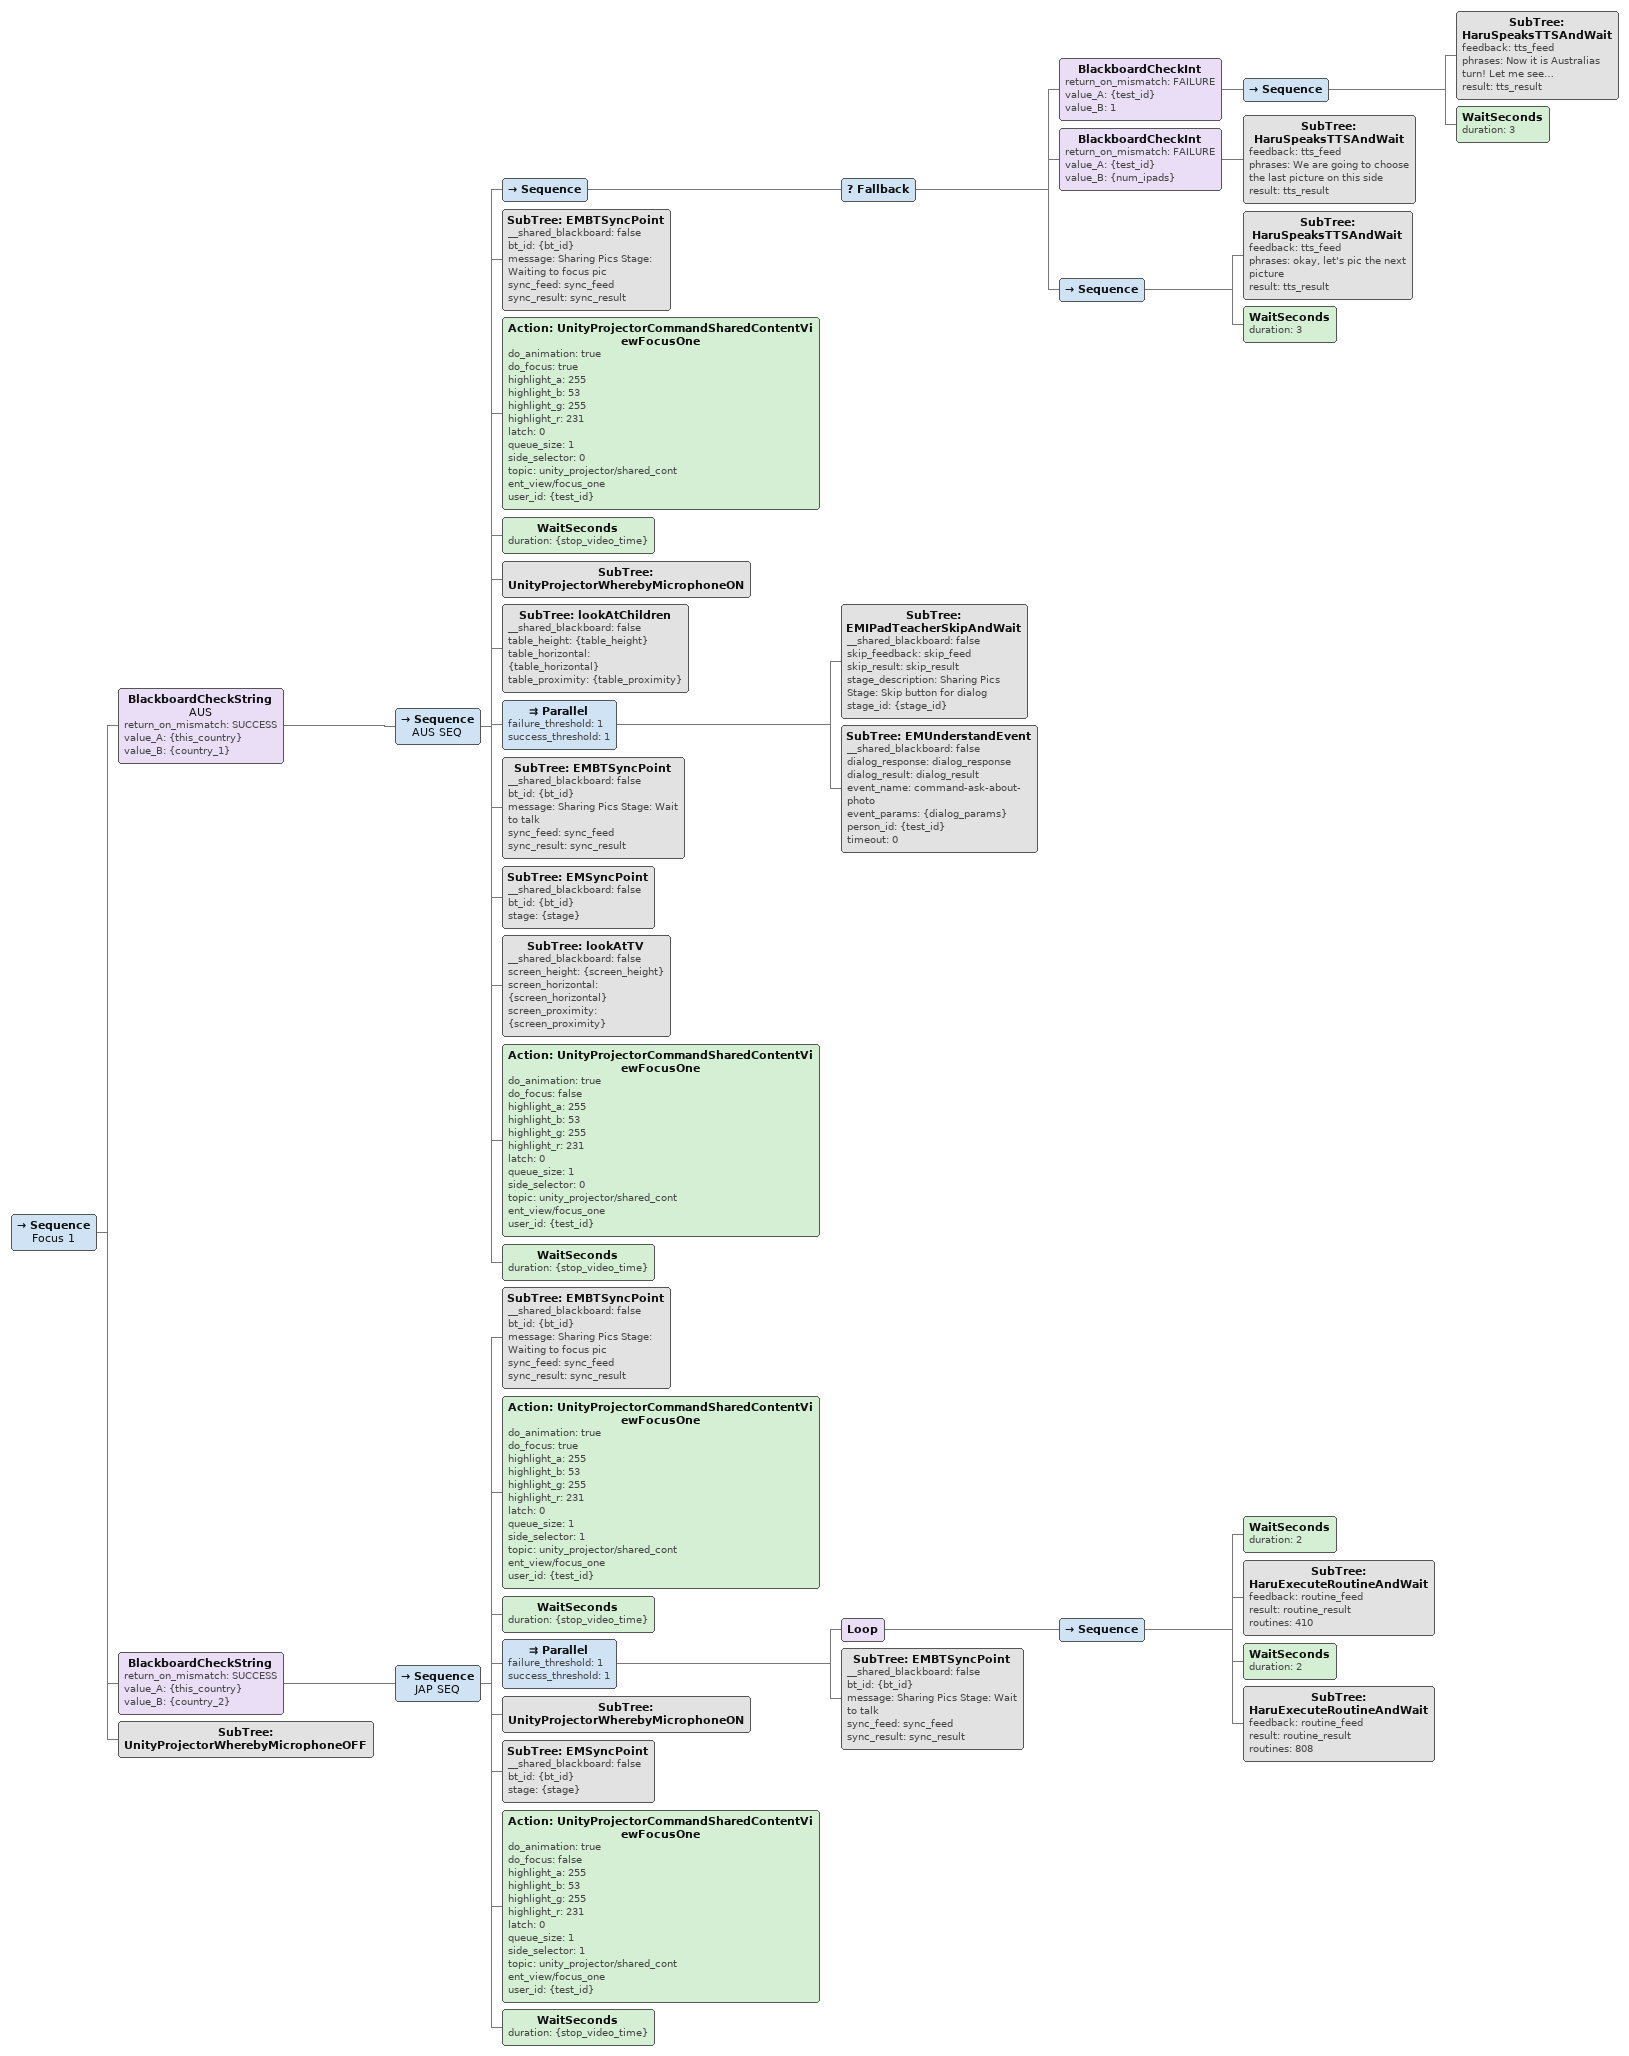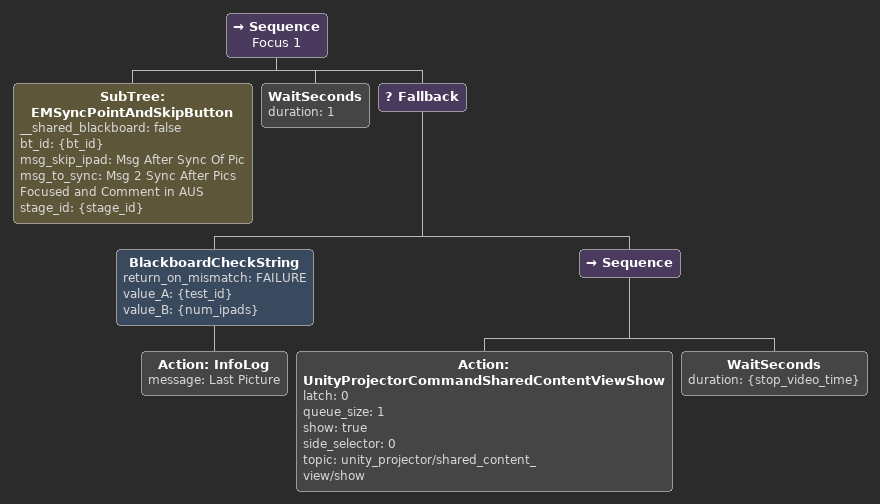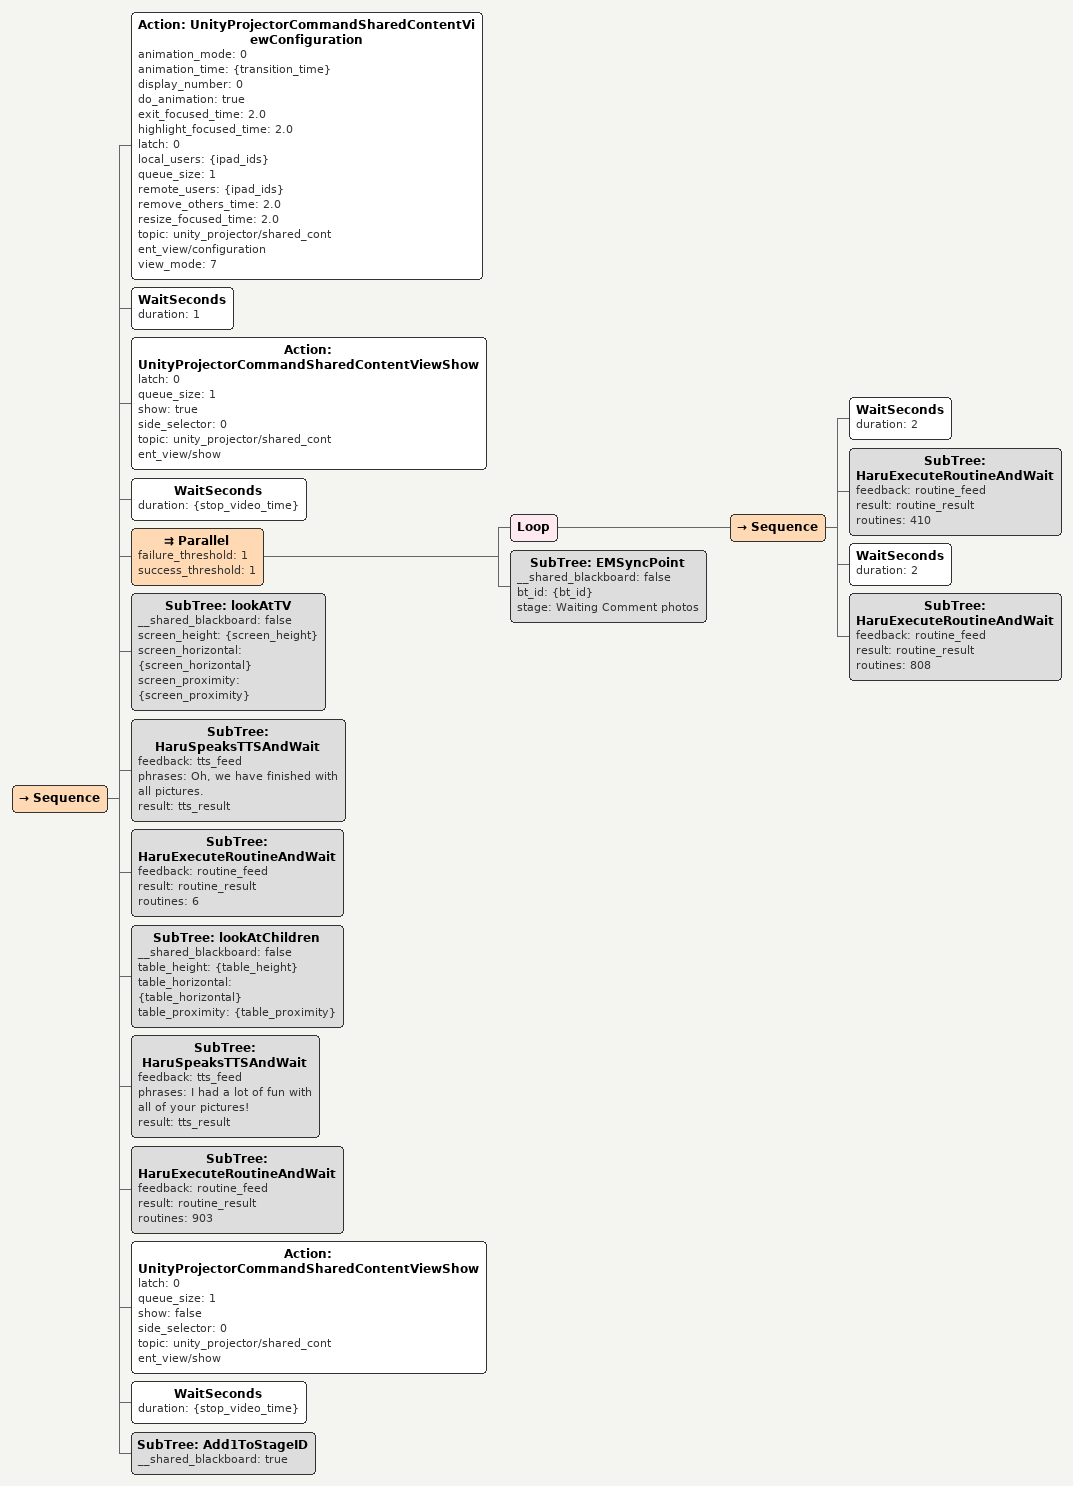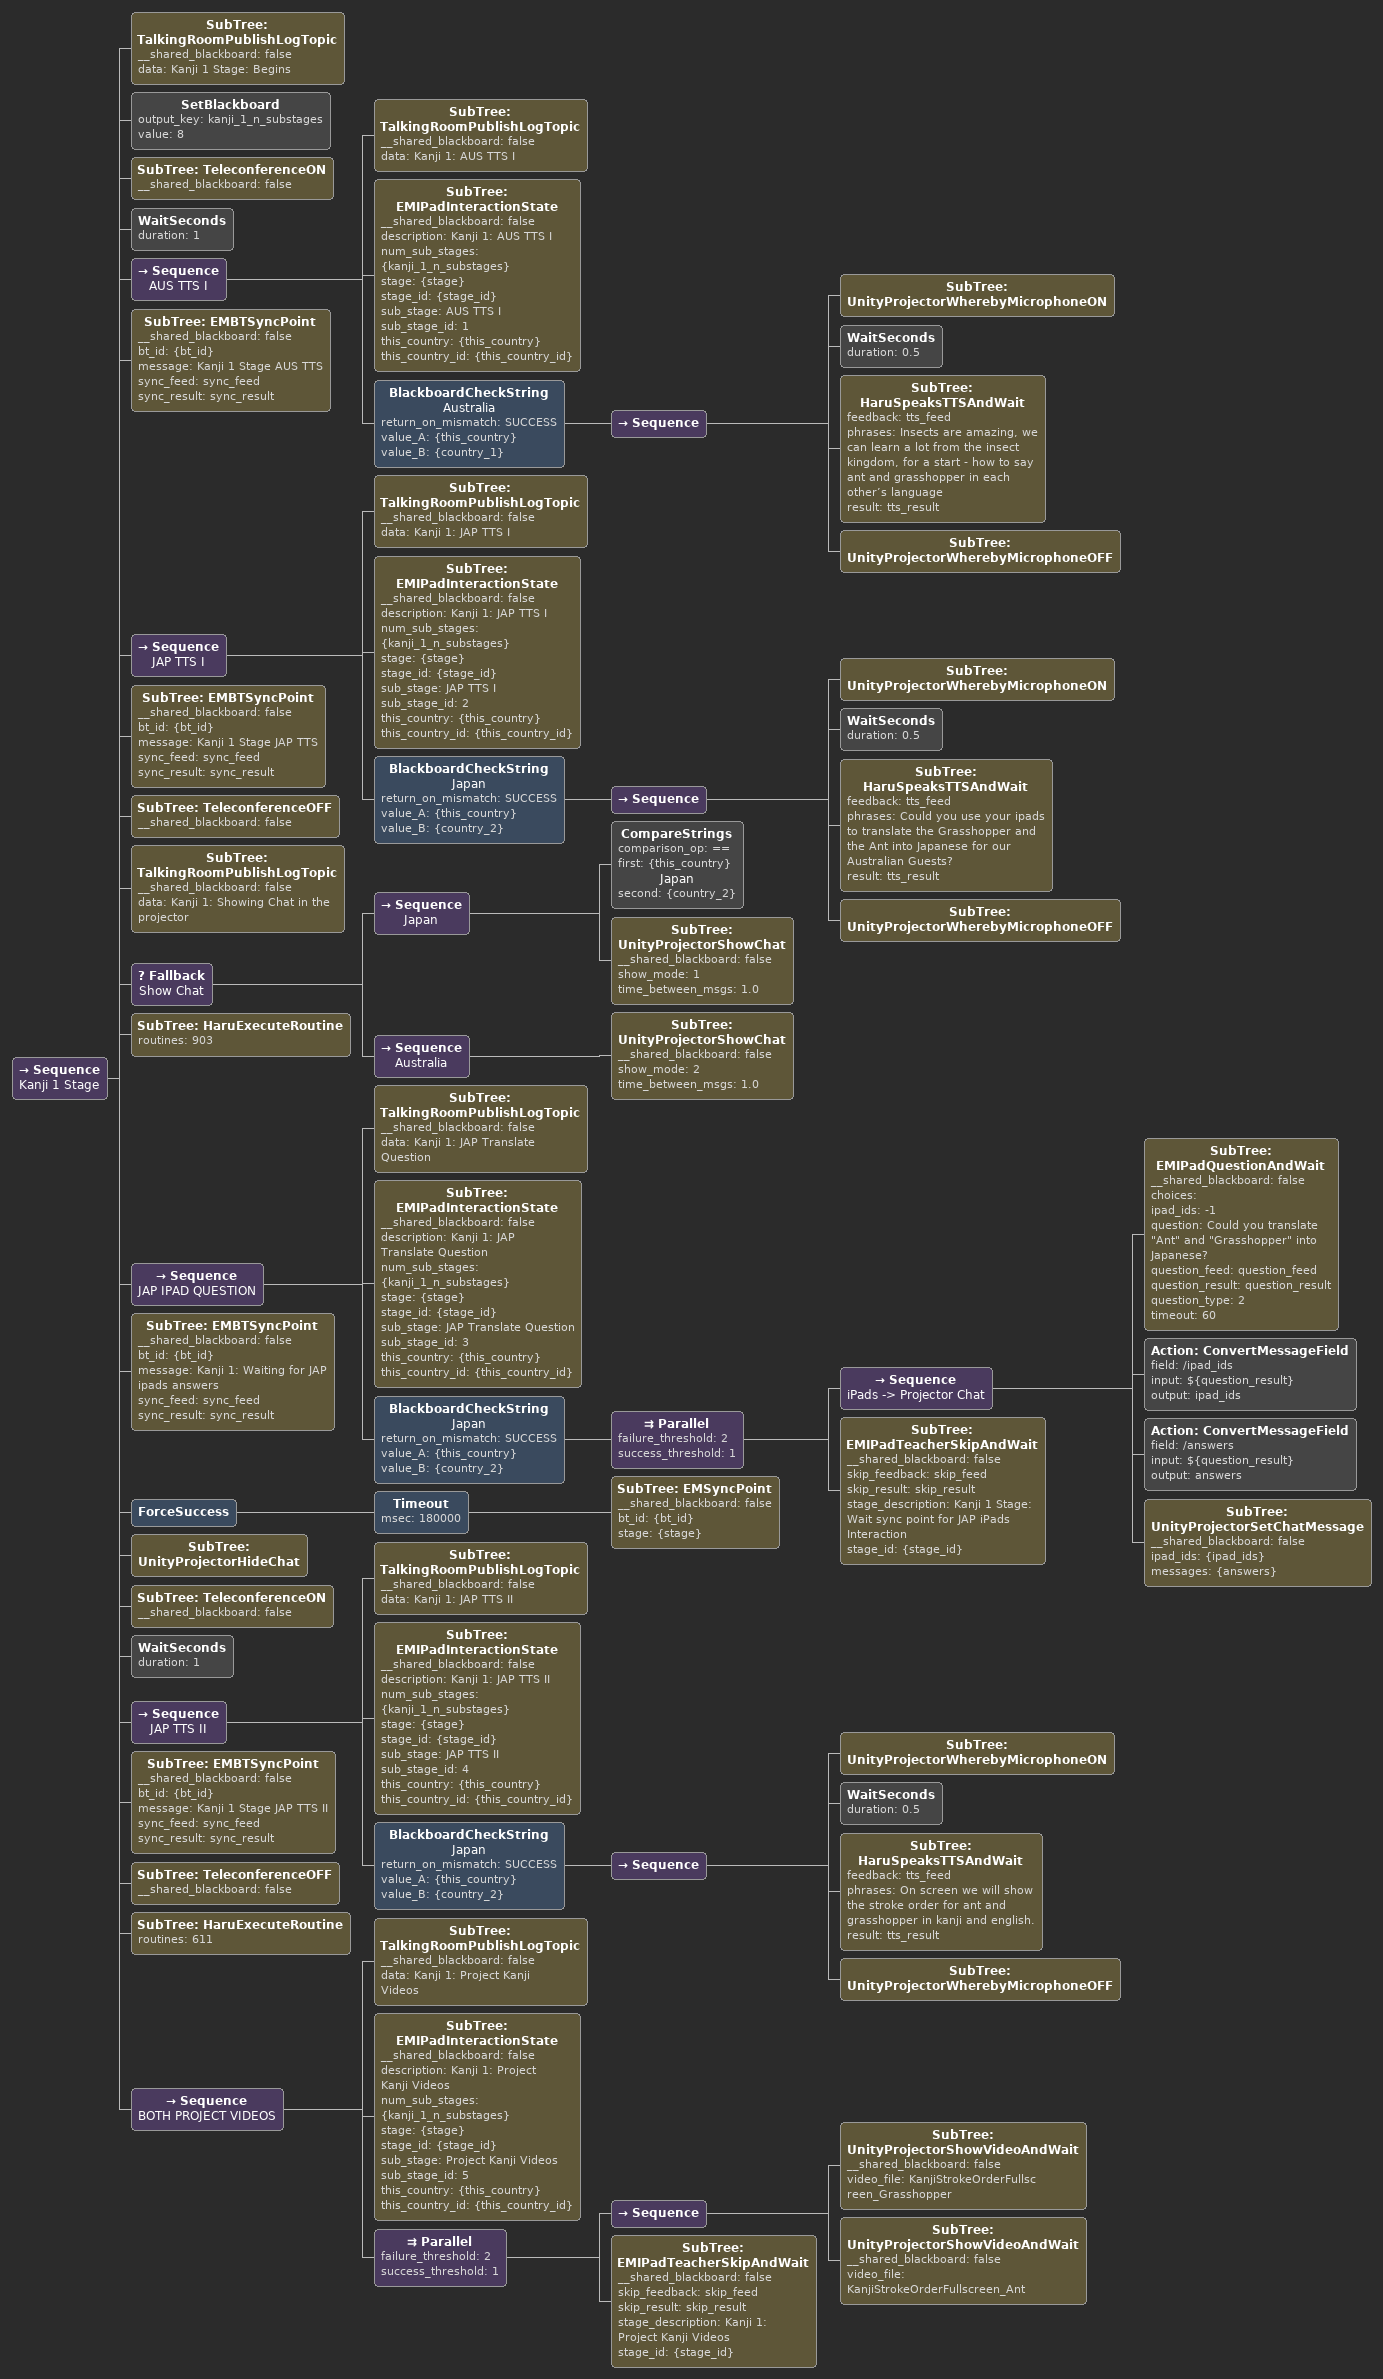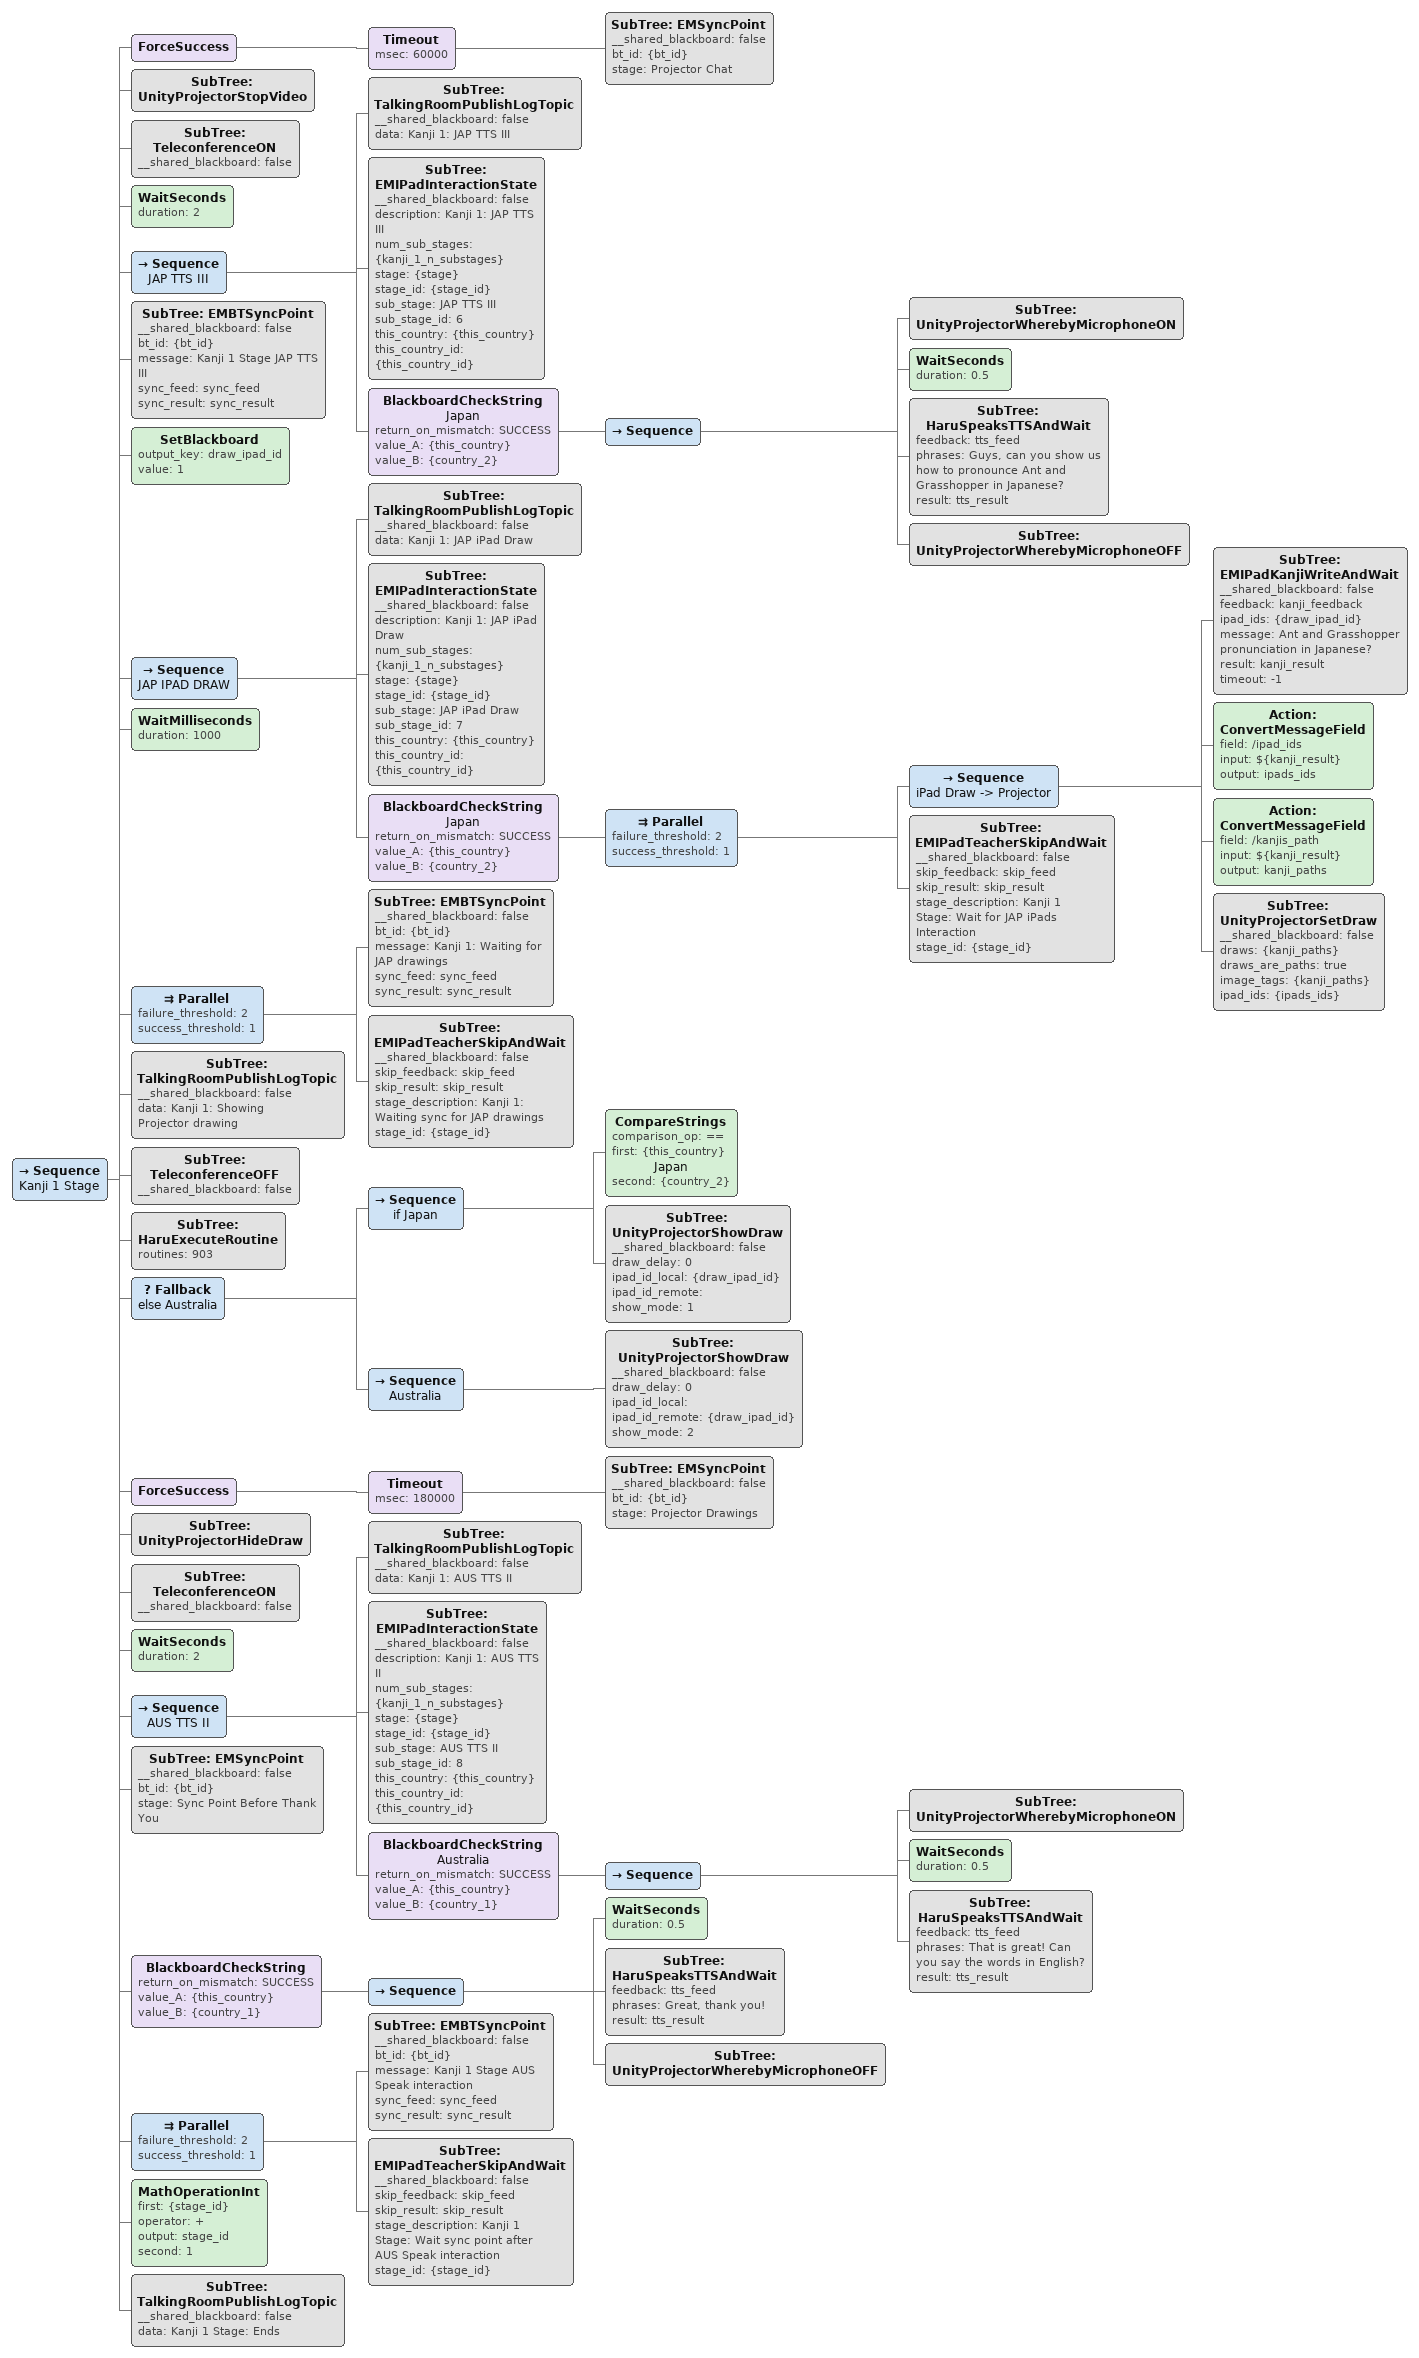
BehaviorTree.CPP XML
<Sequence name="Focus 1">
    <BlackboardCheckString name="AUS" return_on_mismatch="SUCCESS" value_A="{this_country}" value_B="{country_1}">
        <Sequence name="AUS SEQ">
            <Sequence>
                <Fallback>
                    <BlackboardCheckInt return_on_mismatch="FAILURE" value_A="{test_id}" value_B="1">
                        <Sequence>
                            <SubTree ID="HaruSpeaksTTSAndWait" feedback="tts_feed" phrases="Now it is Australias turn! Let me see…" result="tts_result"/>
                            <WaitSeconds duration="3"/>
                        </Sequence>
                    </BlackboardCheckInt>
                    <BlackboardCheckInt return_on_mismatch="FAILURE" value_A="{test_id}" value_B="{num_ipads}">
                        <SubTree ID="HaruSpeaksTTSAndWait" feedback="tts_feed" phrases="We are going to choose the last picture on this side" result="tts_result"/>
                    </BlackboardCheckInt>
                    <Sequence>
                        <SubTree ID="HaruSpeaksTTSAndWait" feedback="tts_feed" phrases="okay, let's pic the next picture" result="tts_result"/>
                        <WaitSeconds duration="3"/>
                    </Sequence>
                </Fallback>
            </Sequence>
            <SubTree ID="EMBTSyncPoint" __shared_blackboard="false" bt_id="{bt_id}" message="Sharing Pics Stage: Waiting to focus pic" sync_feed="sync_feed" sync_result="sync_result"/>
            <Action ID="UnityProjectorCommandSharedContentViewFocusOne" do_animation="true" do_focus="true" highlight_a="255" highlight_b="53" highlight_g="255" highlight_r="231" latch="0" queue_size="1" side_selector="0" topic="unity_projector/shared_content_view/focus_one" user_id="{test_id}"/>
            <WaitSeconds duration="{stop_video_time}"/>
            <SubTree ID="UnityProjectorWherebyMicrophoneON"/>
            <SubTree ID="lookAtChildren" __shared_blackboard="false" table_height="{table_height}" table_horizontal="{table_horizontal}" table_proximity="{table_proximity}"/>
            <Parallel failure_threshold="1" success_threshold="1">
                <SubTree ID="EMIPadTeacherSkipAndWait" __shared_blackboard="false" skip_feedback="skip_feed" skip_result="skip_result" stage_description="Sharing Pics Stage: Skip button for dialog" stage_id="{stage_id}"/>
                <SubTree ID="EMUnderstandEvent" __shared_blackboard="false" dialog_response="dialog_response" dialog_result="dialog_result" event_name="command-ask-about-photo" event_params="{dialog_params}" person_id="{test_id}" timeout="0"/>
            </Parallel>
            <SubTree ID="EMBTSyncPoint" __shared_blackboard="false" bt_id="{bt_id}" message="Sharing Pics Stage: Wait to talk" sync_feed="sync_feed" sync_result="sync_result"/>
            <SubTree ID="EMSyncPoint" __shared_blackboard="false" bt_id="{bt_id}" stage="{stage}"/>
            <SubTree ID="lookAtTV" __shared_blackboard="false" screen_height="{screen_height}" screen_horizontal="{screen_horizontal}" screen_proximity="{screen_proximity}"/>
            <Action ID="UnityProjectorCommandSharedContentViewFocusOne" do_animation="true" do_focus="false" highlight_a="255" highlight_b="53" highlight_g="255" highlight_r="231" latch="0" queue_size="1" side_selector="0" topic="unity_projector/shared_content_view/focus_one" user_id="{test_id}"/>
            <WaitSeconds duration=" {stop_video_time}"/>
        </Sequence>
    </BlackboardCheckString>
    <BlackboardCheckString return_on_mismatch="SUCCESS" value_A="{this_country}" value_B="{country_2}">
        <Sequence name="JAP SEQ">
            <SubTree ID="EMBTSyncPoint" __shared_blackboard="false" bt_id="{bt_id}" message="Sharing Pics Stage: Waiting to focus pic" sync_feed="sync_feed" sync_result="sync_result"/>
            <Action ID="UnityProjectorCommandSharedContentViewFocusOne" do_animation="true" do_focus="true" highlight_a="255" highlight_b="53" highlight_g="255" highlight_r="231" latch="0" queue_size="1" side_selector="1" topic="unity_projector/shared_content_view/focus_one" user_id="{test_id}"/>
            <WaitSeconds duration="{stop_video_time}"/>
            <Parallel failure_threshold="1" success_threshold="1">
                <Loop>
                    <Sequence>
                        <WaitSeconds duration="2"/>
                        <SubTree ID="HaruExecuteRoutineAndWait" feedback="routine_feed" result="routine_result" routines="410"/>
                        <WaitSeconds duration="2"/>
                        <SubTree ID="HaruExecuteRoutineAndWait" feedback="routine_feed" result="routine_result" routines="808"/>
                    </Sequence>
                </Loop>
                <SubTree ID="EMBTSyncPoint" __shared_blackboard="false" bt_id="{bt_id}" message="Sharing Pics Stage: Wait to talk" sync_feed="sync_feed" sync_result="sync_result"/>
            </Parallel>
            <SubTree ID="UnityProjectorWherebyMicrophoneON"/>
            <SubTree ID="EMSyncPoint" __shared_blackboard="false" bt_id="{bt_id}" stage="{stage}"/>
            <Action ID="UnityProjectorCommandSharedContentViewFocusOne" do_animation="true" do_focus="false" highlight_a="255" highlight_b="53" highlight_g="255" highlight_r="231" latch="0" queue_size="1" side_selector="1" topic="unity_projector/shared_content_view/focus_one" user_id="{test_id}"/>
            <WaitSeconds duration="{stop_video_time}"/>
        </Sequence>
    </BlackboardCheckString>
    <SubTree ID="UnityProjectorWherebyMicrophoneOFF"/>
</Sequence>

<Sequence name="Focus 1">
    <SubTree ID="EMSyncPointAndSkipButton" __shared_blackboard="false" bt_id="{bt_id}" msg_skip_ipad="Msg After Sync Of Pic" msg_to_sync="Msg 2 Sync After Pics Focused and Comment in AUS" stage_id="{stage_id}"/>
    <WaitSeconds duration="1"/>
    <Fallback>
        <BlackboardCheckString return_on_mismatch="FAILURE" value_A="{test_id}" value_B="{num_ipads}">
            <Action ID="InfoLog" message="Last Picture"/>
        </BlackboardCheckString>
        <Sequence>
            <Action ID="UnityProjectorCommandSharedContentViewShow" latch="0" queue_size="1" show="true" side_selector="0" topic="unity_projector/shared_content_view/show"/>
            <WaitSeconds duration="{stop_video_time}"/>
        </Sequence>
    </Fallback>
</Sequence>

<Sequence>
    <Action ID="UnityProjectorCommandSharedContentViewConfiguration" animation_mode="0" animation_time="{transition_time}" display_number="0" do_animation="true" exit_focused_time="2.0" highlight_focused_time="2.0" latch="0" local_users="{ipad_ids}" queue_size="1" remote_users="{ipad_ids}" remove_others_time="2.0" resize_focused_time="2.0" topic="unity_projector/shared_content_view/configuration" view_mode="7"/>
    <WaitSeconds duration="1"/>
    <Action ID="UnityProjectorCommandSharedContentViewShow" latch="0" queue_size="1" show="true" side_selector="0" topic="unity_projector/shared_content_view/show"/>
    <WaitSeconds duration="{stop_video_time}"/>
    <Parallel failure_threshold="1" success_threshold="1">
        <Loop>
            <Sequence>
                <WaitSeconds duration="2"/>
                <SubTree ID="HaruExecuteRoutineAndWait" feedback="routine_feed" result="routine_result" routines="410"/>
                <WaitSeconds duration="2"/>
                <SubTree ID="HaruExecuteRoutineAndWait" feedback="routine_feed" result="routine_result" routines="808"/>
            </Sequence>
        </Loop>
        <SubTree ID="EMSyncPoint" __shared_blackboard="false" bt_id="{bt_id}" stage="Waiting Comment photos"/>
    </Parallel>
    <SubTree ID="lookAtTV" __shared_blackboard="false" screen_height="{screen_height}" screen_horizontal="{screen_horizontal}" screen_proximity="{screen_proximity}"/>
    <SubTree ID="HaruSpeaksTTSAndWait" feedback="tts_feed" phrases="Oh, we have finished with all pictures." result="tts_result"/>
    <SubTree ID="HaruExecuteRoutineAndWait" feedback="routine_feed" result="routine_result" routines="6"/>
    <SubTree ID="lookAtChildren" __shared_blackboard="false" table_height="{table_height}" table_horizontal="{table_horizontal}" table_proximity="{table_proximity}"/>
    <SubTree ID="HaruSpeaksTTSAndWait" feedback="tts_feed" phrases="I had a lot of fun with all of your pictures!" result="tts_result"/>
    <SubTree ID="HaruExecuteRoutineAndWait" feedback="routine_feed" result="routine_result" routines="903"/>
    <Action ID="UnityProjectorCommandSharedContentViewShow" latch="0" queue_size="1" show="false" side_selector="0" topic="unity_projector/shared_content_view/show"/>
    <WaitSeconds duration="{stop_video_time}"/>
    <SubTree ID="Add1ToStageID" __shared_blackboard="true"/>
</Sequence>

<Sequence name="Kanji 1 Stage">
    <SubTree ID="TalkingRoomPublishLogTopic" __shared_blackboard="false" data="Kanji 1 Stage: Begins"/>
    <SetBlackboard output_key="kanji_1_n_substages" value="8"/>
    <SubTree ID="TeleconferenceON" __shared_blackboard="false"/>
    <WaitSeconds duration="1"/>
    <Sequence name="AUS TTS I">
        <SubTree ID="TalkingRoomPublishLogTopic" __shared_blackboard="false" data="Kanji 1: AUS TTS I"/>
        <SubTree ID="EMIPadInteractionState" __shared_blackboard="false" description="Kanji 1: AUS TTS I" num_sub_stages="{kanji_1_n_substages}" stage="{stage}" stage_id="{stage_id}" sub_stage="AUS TTS I" sub_stage_id="1" this_country="{this_country}" this_country_id="{this_country_id}"/>
        <BlackboardCheckString name="Australia" return_on_mismatch="SUCCESS" value_A="{this_country}" value_B="{country_1}">
            <Sequence>
                <SubTree ID="UnityProjectorWherebyMicrophoneON"/>
                <WaitSeconds duration="0.5"/>
                <SubTree ID="HaruSpeaksTTSAndWait" feedback="tts_feed" phrases="Insects are amazing, we can learn a lot from the insect kingdom, for a start - how to say ant and grasshopper in each other’s language" result="tts_result"/>
                <SubTree ID="UnityProjectorWherebyMicrophoneOFF"/>
            </Sequence>
        </BlackboardCheckString>
    </Sequence>
    <SubTree ID="EMBTSyncPoint" __shared_blackboard="false" bt_id="{bt_id}" message="Kanji 1 Stage AUS TTS" sync_feed="sync_feed" sync_result="sync_result"/>
    <Sequence name="JAP TTS I">
        <SubTree ID="TalkingRoomPublishLogTopic" __shared_blackboard="false" data="Kanji 1: JAP TTS I"/>
        <SubTree ID="EMIPadInteractionState" __shared_blackboard="false" description="Kanji 1: JAP TTS I" num_sub_stages="{kanji_1_n_substages}" stage="{stage}" stage_id="{stage_id}" sub_stage="JAP TTS I" sub_stage_id="2" this_country="{this_country}" this_country_id="{this_country_id}"/>
        <BlackboardCheckString name="Japan" return_on_mismatch="SUCCESS" value_A="{this_country}" value_B="{country_2}">
            <Sequence>
                <SubTree ID="UnityProjectorWherebyMicrophoneON"/>
                <WaitSeconds duration="0.5"/>
                <SubTree ID="HaruSpeaksTTSAndWait" feedback="tts_feed" phrases="Could you use your ipads to translate the Grasshopper and the Ant into Japanese for our Australian Guests?" result="tts_result"/>
                <SubTree ID="UnityProjectorWherebyMicrophoneOFF"/>
            </Sequence>
        </BlackboardCheckString>
    </Sequence>
    <SubTree ID="EMBTSyncPoint" __shared_blackboard="false" bt_id="{bt_id}" message="Kanji 1 Stage JAP TTS" sync_feed="sync_feed" sync_result="sync_result"/>
    <SubTree ID="TeleconferenceOFF" __shared_blackboard="false"/>
    <SubTree ID="TalkingRoomPublishLogTopic" __shared_blackboard="false" data="Kanji 1: Showing Chat in the projector"/>
    <Fallback name="Show Chat">
        <Sequence name="Japan">
            <CompareStrings comparison_op="==" first="{this_country}" name="Japan" second="{country_2}"/>
            <SubTree ID="UnityProjectorShowChat" __shared_blackboard="false" show_mode="1" time_between_msgs="1.0"/>
        </Sequence>
        <Sequence name="Australia">
            <SubTree ID="UnityProjectorShowChat" __shared_blackboard="false" show_mode="2" time_between_msgs="1.0"/>
        </Sequence>
    </Fallback>
    <SubTree ID="HaruExecuteRoutine" routines="903"/>
    <Sequence name="JAP IPAD QUESTION">
        <SubTree ID="TalkingRoomPublishLogTopic" __shared_blackboard="false" data="Kanji 1: JAP Translate Question"/>
        <SubTree ID="EMIPadInteractionState" __shared_blackboard="false" description="Kanji 1: JAP Translate Question" num_sub_stages="{kanji_1_n_substages}" stage="{stage}" stage_id="{stage_id}" sub_stage="JAP Translate Question" sub_stage_id="3" this_country="{this_country}" this_country_id="{this_country_id}"/>
        <BlackboardCheckString name="Japan" return_on_mismatch="SUCCESS" value_A="{this_country}" value_B="{country_2}">
            <Parallel failure_threshold="2" success_threshold="1">
                <Sequence name="iPads -> Projector Chat">
                    <SubTree ID="EMIPadQuestionAndWait" __shared_blackboard="false" choices="" ipad_ids="-1" question="Could you translate &quot;Ant&quot; and &quot;Grasshopper&quot;  into Japanese?" question_feed="question_feed" question_result="question_result" question_type="2" timeout="60"/>
                    <Action ID="ConvertMessageField" field="/ipad_ids" input="${question_result}" output="ipad_ids"/>
                    <Action ID="ConvertMessageField" field="/answers" input="${question_result}" output="answers"/>
                    <SubTree ID="UnityProjectorSetChatMessage" __shared_blackboard="false" ipad_ids="{ipad_ids}" messages="{answers}"/>
                </Sequence>
                <SubTree ID="EMIPadTeacherSkipAndWait" __shared_blackboard="false" skip_feedback="skip_feed" skip_result="skip_result" stage_description="Kanji 1 Stage: Wait sync point for JAP iPads Interaction" stage_id="{stage_id}"/>
            </Parallel>
        </BlackboardCheckString>
    </Sequence>
    <SubTree ID="EMBTSyncPoint" __shared_blackboard="false" bt_id="{bt_id}" message="Kanji 1: Waiting for JAP ipads answers" sync_feed="sync_feed" sync_result="sync_result"/>
    <ForceSuccess>
        <Timeout msec="180000">
            <SubTree ID="EMSyncPoint" __shared_blackboard="false" bt_id="{bt_id}" stage="{stage}"/>
        </Timeout>
    </ForceSuccess>
    <SubTree ID="UnityProjectorHideChat"/>
    <SubTree ID="TeleconferenceON" __shared_blackboard="false"/>
    <WaitSeconds duration="1"/>
    <Sequence name="JAP TTS II">
        <SubTree ID="TalkingRoomPublishLogTopic" __shared_blackboard="false" data="Kanji 1: JAP TTS II"/>
        <SubTree ID="EMIPadInteractionState" __shared_blackboard="false" description="Kanji 1: JAP TTS II" num_sub_stages="{kanji_1_n_substages}" stage="{stage}" stage_id="{stage_id}" sub_stage=" JAP TTS II" sub_stage_id="4" this_country="{this_country}" this_country_id="{this_country_id}"/>
        <BlackboardCheckString name="Japan" return_on_mismatch="SUCCESS" value_A="{this_country}" value_B="{country_2}">
            <Sequence>
                <SubTree ID="UnityProjectorWherebyMicrophoneON"/>
                <WaitSeconds duration="0.5"/>
                <SubTree ID="HaruSpeaksTTSAndWait" feedback="tts_feed" phrases="On screen we will show the stroke order for ant and grasshopper in kanji and english." result="tts_result"/>
                <SubTree ID="UnityProjectorWherebyMicrophoneOFF"/>
            </Sequence>
        </BlackboardCheckString>
    </Sequence>
    <SubTree ID="EMBTSyncPoint" __shared_blackboard="false" bt_id="{bt_id}" message="Kanji 1 Stage JAP TTS II" sync_feed="sync_feed" sync_result="sync_result"/>
    <SubTree ID="TeleconferenceOFF" __shared_blackboard="false"/>
    <SubTree ID="HaruExecuteRoutine" routines="611"/>
    <Sequence name="BOTH PROJECT VIDEOS">
        <SubTree ID="TalkingRoomPublishLogTopic" __shared_blackboard="false" data="Kanji 1: Project Kanji Videos"/>
        <SubTree ID="EMIPadInteractionState" __shared_blackboard="false" description="Kanji 1: Project Kanji Videos" num_sub_stages="{kanji_1_n_substages}" stage="{stage}" stage_id="{stage_id}" sub_stage="Project Kanji Videos" sub_stage_id="5" this_country="{this_country}" this_country_id="{this_country_id}"/>
        <Parallel failure_threshold="2" success_threshold="1">
            <Sequence>
                <SubTree ID="UnityProjectorShowVideoAndWait" __shared_blackboard="false" video_file="KanjiStrokeOrderFullscreen_Grasshopper"/>
                <SubTree ID="UnityProjectorShowVideoAndWait" __shared_blackboard="false" video_file="KanjiStrokeOrderFullscreen_Ant"/>
            </Sequence>
            <SubTree ID="EMIPadTeacherSkipAndWait" __shared_blackboard="false" skip_feedback="skip_feed" skip_result="skip_result" stage_description="Kanji 1: Project Kanji Videos" stage_id="{stage_id}"/>
        </Parallel>
    </Sequence>
</Sequence>

<Sequence name="Kanji 1 Stage">
    <ForceSuccess>
        <Timeout msec="60000">
            <SubTree ID="EMSyncPoint" __shared_blackboard="false" bt_id="{bt_id}" stage="Projector Chat"/>
        </Timeout>
    </ForceSuccess>
    <SubTree ID="UnityProjectorStopVideo"/>
    <SubTree ID="TeleconferenceON" __shared_blackboard="false"/>
    <WaitSeconds duration="2"/>
    <Sequence name="JAP TTS III">
        <SubTree ID="TalkingRoomPublishLogTopic" __shared_blackboard="false" data="Kanji 1: JAP TTS III"/>
        <SubTree ID="EMIPadInteractionState" __shared_blackboard="false" description="Kanji 1: JAP TTS III" num_sub_stages="{kanji_1_n_substages}" stage="{stage}" stage_id="{stage_id}" sub_stage="JAP TTS III" sub_stage_id="6" this_country="{this_country}" this_country_id="{this_country_id}"/>
        <BlackboardCheckString name="Japan" return_on_mismatch="SUCCESS" value_A="{this_country}" value_B="{country_2}">
            <Sequence>
                <SubTree ID="UnityProjectorWherebyMicrophoneON"/>
                <WaitSeconds duration="0.5"/>
                <SubTree ID="HaruSpeaksTTSAndWait" feedback="tts_feed" phrases="Guys, can you show us how to pronounce Ant and Grasshopper in Japanese?" result="tts_result"/>
                <SubTree ID="UnityProjectorWherebyMicrophoneOFF"/>
            </Sequence>
        </BlackboardCheckString>
    </Sequence>
    <SubTree ID="EMBTSyncPoint" __shared_blackboard="false" bt_id="{bt_id}" message="Kanji 1 Stage JAP TTS III" sync_feed="sync_feed" sync_result="sync_result"/>
    <SetBlackboard output_key="draw_ipad_id" value="1"/>
    <Sequence name="JAP IPAD DRAW">
        <SubTree ID="TalkingRoomPublishLogTopic" __shared_blackboard="false" data="Kanji 1: JAP iPad Draw"/>
        <SubTree ID="EMIPadInteractionState" __shared_blackboard="false" description="Kanji 1: JAP iPad Draw" num_sub_stages="{kanji_1_n_substages}" stage="{stage}" stage_id="{stage_id}" sub_stage="JAP iPad Draw" sub_stage_id="7" this_country="{this_country}" this_country_id="{this_country_id}"/>
        <BlackboardCheckString name="Japan" return_on_mismatch="SUCCESS" value_A="{this_country}" value_B="{country_2}">
            <Parallel failure_threshold="2" success_threshold="1">
                <Sequence name="iPad Draw -> Projector">
                    <SubTree ID="EMIPadKanjiWriteAndWait" __shared_blackboard="false" feedback="kanji_feedback" ipad_ids="{draw_ipad_id}" message="Ant and Grasshopper pronunciation in Japanese?" result="kanji_result" timeout="-1"/>
                    <Action ID="ConvertMessageField" field="/ipad_ids" input="${kanji_result}" output="ipads_ids"/>
                    <Action ID="ConvertMessageField" field="/kanjis_path" input="${kanji_result}" output="kanji_paths"/>
                    <SubTree ID="UnityProjectorSetDraw" __shared_blackboard="false" draws="{kanji_paths}" draws_are_paths="true" image_tags="{kanji_paths}" ipad_ids="{ipads_ids}"/>
                </Sequence>
                <SubTree ID="EMIPadTeacherSkipAndWait" __shared_blackboard="false" skip_feedback="skip_feed" skip_result="skip_result" stage_description="Kanji 1 Stage: Wait for JAP iPads Interaction" stage_id="{stage_id}"/>
            </Parallel>
        </BlackboardCheckString>
    </Sequence>
    <WaitMilliseconds duration="1000"/>
    <Parallel failure_threshold="2" success_threshold="1">
        <SubTree ID="EMBTSyncPoint" __shared_blackboard="false" bt_id="{bt_id}" message="Kanji 1: Waiting for JAP drawings" sync_feed="sync_feed" sync_result="sync_result"/>
        <SubTree ID="EMIPadTeacherSkipAndWait" __shared_blackboard="false" skip_feedback="skip_feed" skip_result="skip_result" stage_description="Kanji 1: Waiting sync for JAP drawings" stage_id="{stage_id}"/>
    </Parallel>
    <SubTree ID="TalkingRoomPublishLogTopic" __shared_blackboard="false" data="Kanji 1: Showing Projector drawing"/>
    <SubTree ID="TeleconferenceOFF" __shared_blackboard="false"/>
    <SubTree ID="HaruExecuteRoutine" routines="903"/>
    <Fallback name="else Australia">
        <Sequence name="if Japan">
            <CompareStrings comparison_op="==" first="{this_country}" name="Japan" second="{country_2}"/>
            <SubTree ID="UnityProjectorShowDraw" __shared_blackboard="false" draw_delay="0" ipad_id_local="{draw_ipad_id}" ipad_id_remote="" show_mode="1"/>
        </Sequence>
        <Sequence name="Australia">
            <SubTree ID="UnityProjectorShowDraw" __shared_blackboard="false" draw_delay="0" ipad_id_local="" ipad_id_remote="{draw_ipad_id}" show_mode="2"/>
        </Sequence>
    </Fallback>
    <ForceSuccess>
        <Timeout msec="180000">
            <SubTree ID="EMSyncPoint" __shared_blackboard="false" bt_id="{bt_id}" stage="Projector Drawings"/>
        </Timeout>
    </ForceSuccess>
    <SubTree ID="UnityProjectorHideDraw"/>
    <SubTree ID="TeleconferenceON" __shared_blackboard="false"/>
    <WaitSeconds duration="2"/>
    <Sequence name="AUS TTS II">
        <SubTree ID="TalkingRoomPublishLogTopic" __shared_blackboard="false" data="Kanji 1: AUS TTS II"/>
        <SubTree ID="EMIPadInteractionState" __shared_blackboard="false" description="Kanji 1: AUS TTS II" num_sub_stages="{kanji_1_n_substages}" stage="{stage}" stage_id="{stage_id}" sub_stage="AUS TTS II" sub_stage_id="8" this_country="{this_country}" this_country_id="{this_country_id}"/>
        <BlackboardCheckString name="Australia" return_on_mismatch="SUCCESS" value_A="{this_country}" value_B="{country_1}">
            <Sequence>
                <SubTree ID="UnityProjectorWherebyMicrophoneON"/>
                <WaitSeconds duration="0.5"/>
                <SubTree ID="HaruSpeaksTTSAndWait" feedback="tts_feed" phrases="That is great! Can you say the words in English?" result="tts_result"/>
            </Sequence>
        </BlackboardCheckString>
    </Sequence>
    <SubTree ID="EMSyncPoint" __shared_blackboard="false" bt_id="{bt_id}" stage="Sync Point Before Thank You "/>
    <BlackboardCheckString return_on_mismatch="SUCCESS" value_A="{this_country}" value_B="{country_1}">
        <Sequence>
            <WaitSeconds duration="0.5"/>
            <SubTree ID="HaruSpeaksTTSAndWait" feedback="tts_feed" phrases="Great, thank you!" result="tts_result"/>
            <SubTree ID="UnityProjectorWherebyMicrophoneOFF"/>
        </Sequence>
    </BlackboardCheckString>
    <Parallel failure_threshold="2" success_threshold="1">
        <SubTree ID="EMBTSyncPoint" __shared_blackboard="false" bt_id="{bt_id}" message="Kanji 1 Stage AUS Speak interaction" sync_feed="sync_feed" sync_result="sync_result"/>
        <SubTree ID="EMIPadTeacherSkipAndWait" __shared_blackboard="false" skip_feedback="skip_feed" skip_result="skip_result" stage_description="Kanji 1 Stage: Wait sync point after AUS Speak interaction" stage_id="{stage_id}"/>
    </Parallel>
    <MathOperationInt first="{stage_id}" operator="+" output="stage_id" second="1"/>
    <SubTree ID="TalkingRoomPublishLogTopic" __shared_blackboard="false" data="Kanji 1 Stage: Ends"/>
</Sequence>
